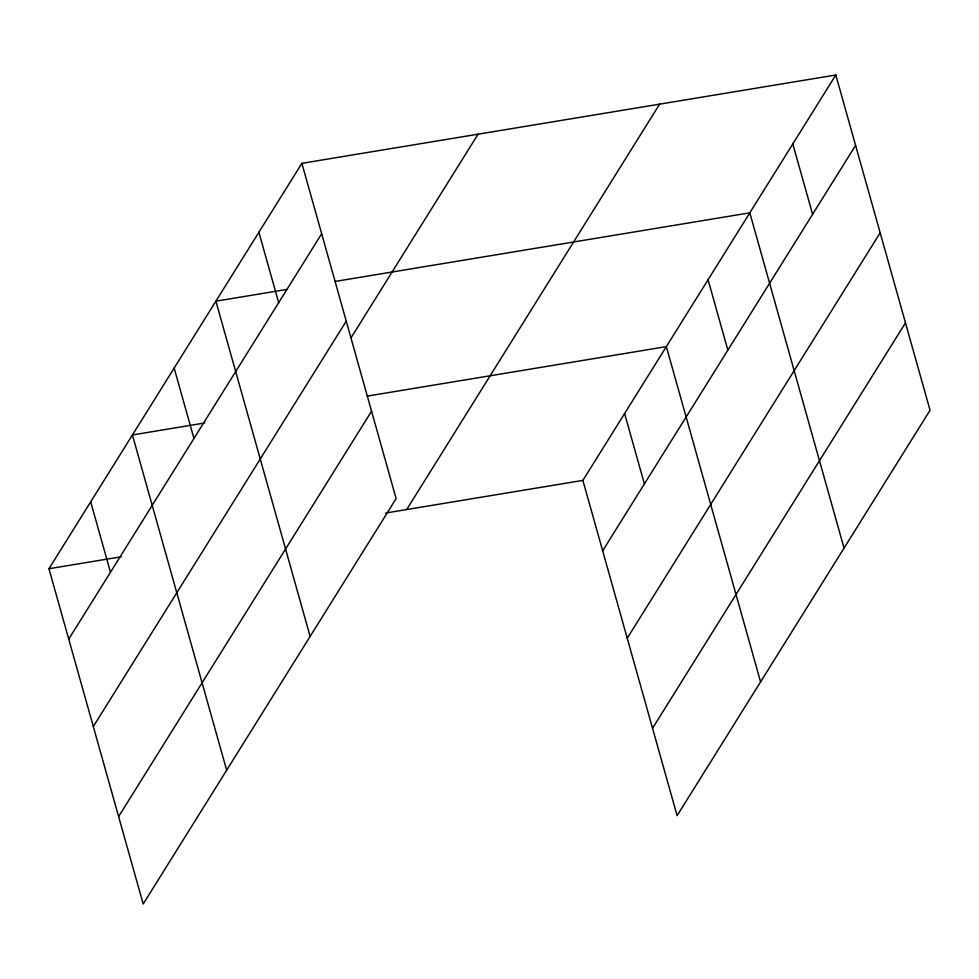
<?xml version="1.0" encoding="UTF-8"?>
<svg xmlns="http://www.w3.org/2000/svg" width="979" height="979" viewBox="0 0 979 979"><rect width="100%" height="100%" fill="white"/><g stroke="black" fill="none" stroke-linecap="round" stroke-linejoin="round"><path stroke-width="1.47" d="M301.887 163.334L396.128 498.605L143.191 903.996L48.95 568.738L301.887 163.334L835.809 75.004L930.05 410.262L677.113 815.666L582.872 480.395L835.809 75.004M68.738 639.152L321.675 233.748M93.311 726.553L346.248 321.149M351.155 337.62L478.082 134.184M118.618 816.596L371.555 411.204M406.677 509.545L659.613 104.153M602.66 550.81L855.597 145.406M627.233 638.21L880.17 232.806M652.54 728.266L905.477 322.862M286.663 289.466L215.894 301.177L310.135 636.436M334.855 281.487L749.816 212.835L844.045 548.105M204.709 422.989L132.422 434.957L226.663 770.216M367.125 396.128L666.344 346.615L760.585 681.886M48.95 568.738L121.237 556.782M385.677 513.02L582.872 480.395M792.806 143.913L812.607 214.328M708.074 279.725L727.862 350.139M624.602 413.505L644.402 483.92M258.884 232.256L278.685 302.658M174.152 368.067L193.952 438.47M90.68 501.848L110.48 572.25"/></g></svg>
